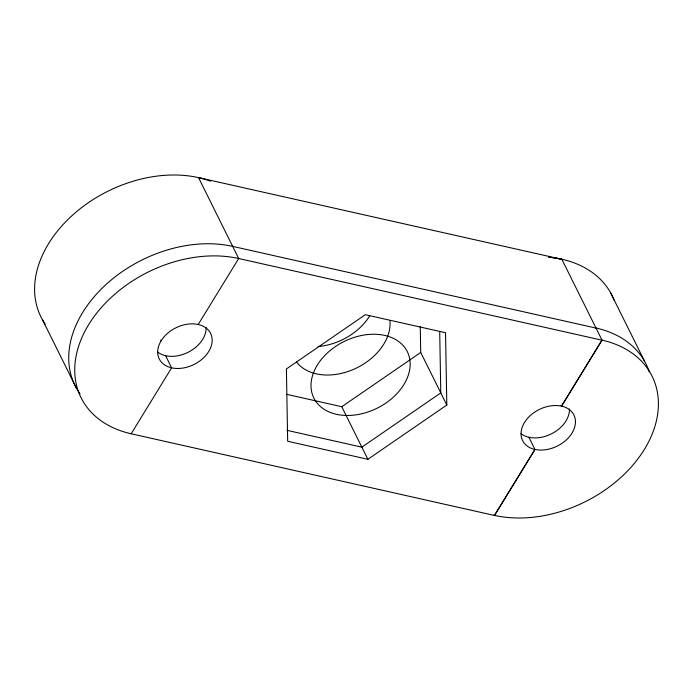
<?xml version="1.0" encoding="UTF-8"?>
<svg xmlns="http://www.w3.org/2000/svg" width="693" height="693" viewBox="0 0 693 693"><rect width="100%" height="100%" fill="white"/><g stroke="black" fill="none" stroke-linecap="round" stroke-linejoin="round"><path stroke-width="1.04" d="M602.035 340.211L238.687 258.515L198.536 177.625L561.876 259.321L602.035 340.211L561.564 406.176A28.664 20.444 -26.4 0 0 524.497 422.496A28.664 20.444 -26.4 0 0 534.979 449.506L494.516 515.471L131.168 433.775L171.63 367.827L165.601 355.7M198.207 324.497L238.687 258.515A115.956 82.71 -26.4 0 0 88.747 324.515A115.956 82.71 -26.4 0 0 131.168 433.775M534.935 449.41L494.464 515.375A115.956 82.71 -26.4 0 0 644.403 449.367A115.956 82.71 -26.4 0 0 601.983 340.116L561.512 406.081A28.664 20.444 -26.4 0 1 572.002 433.09A28.664 20.444 -26.4 0 1 534.935 449.41L528.958 437.37M286.902 394.378L341.779 406.722L420.712 352.451L420.253 326.55M367.879 459.303L446.812 405.033L445.53 332.727L365.324 314.691L286.391 368.962L287.673 441.268L367.879 459.303L341.779 406.722M596.006 328.084L232.666 246.379A115.956 82.71 -26.4 0 0 103.101 287.274A115.956 82.71 -26.4 0 0 79.998 393.806M286.928 430.318L361.859 447.167L440.783 392.896L439.7 331.384M610.429 292.455L644.559 361.209M561.139 405.327L561.564 406.176M420.712 352.451L446.812 405.033M494.092 514.622L494.516 515.471M160.759 340.064L161.14 340.817M42.42 319.655L76.551 388.409M206.116 327.365A28.664 20.444 -26.4 0 1 188.487 352.096A28.664 20.444 -26.4 0 1 157.787 352.209M569.421 408.948A28.664 20.444 -26.4 0 1 551.793 433.671A28.664 20.444 -26.4 0 1 521.093 433.783M45.253 324.177A115.956 82.71 -26.4 0 1 74.922 213.072A115.956 82.71 -26.4 0 1 210.663 181.211M548.821 257.25A115.956 82.71 -26.4 0 1 561.876 259.321M595.963 327.98A115.956 82.71 -26.4 0 1 649.306 371.968M548.778 257.146A115.956 82.71 -26.4 0 1 614.093 300.182M369.724 315.835A52.183 37.223 -26.4 0 1 317.957 346.535M389.968 320.98A52.183 37.223 -26.4 0 1 354.002 369.178A52.183 37.223 -26.4 0 1 296.569 362.092M348.414 415.471A52.183 37.223 -26.4 0 0 408.29 353.854A52.183 37.223 -26.4 0 0 325.034 355.258A52.183 37.223 -26.4 0 0 348.414 415.471M178.231 368.477A28.664 20.444 -26.4 0 0 211.131 334.624A28.664 20.444 -26.4 0 0 165.384 335.395A28.664 20.444 -26.4 0 0 178.231 368.477"/></g></svg>
